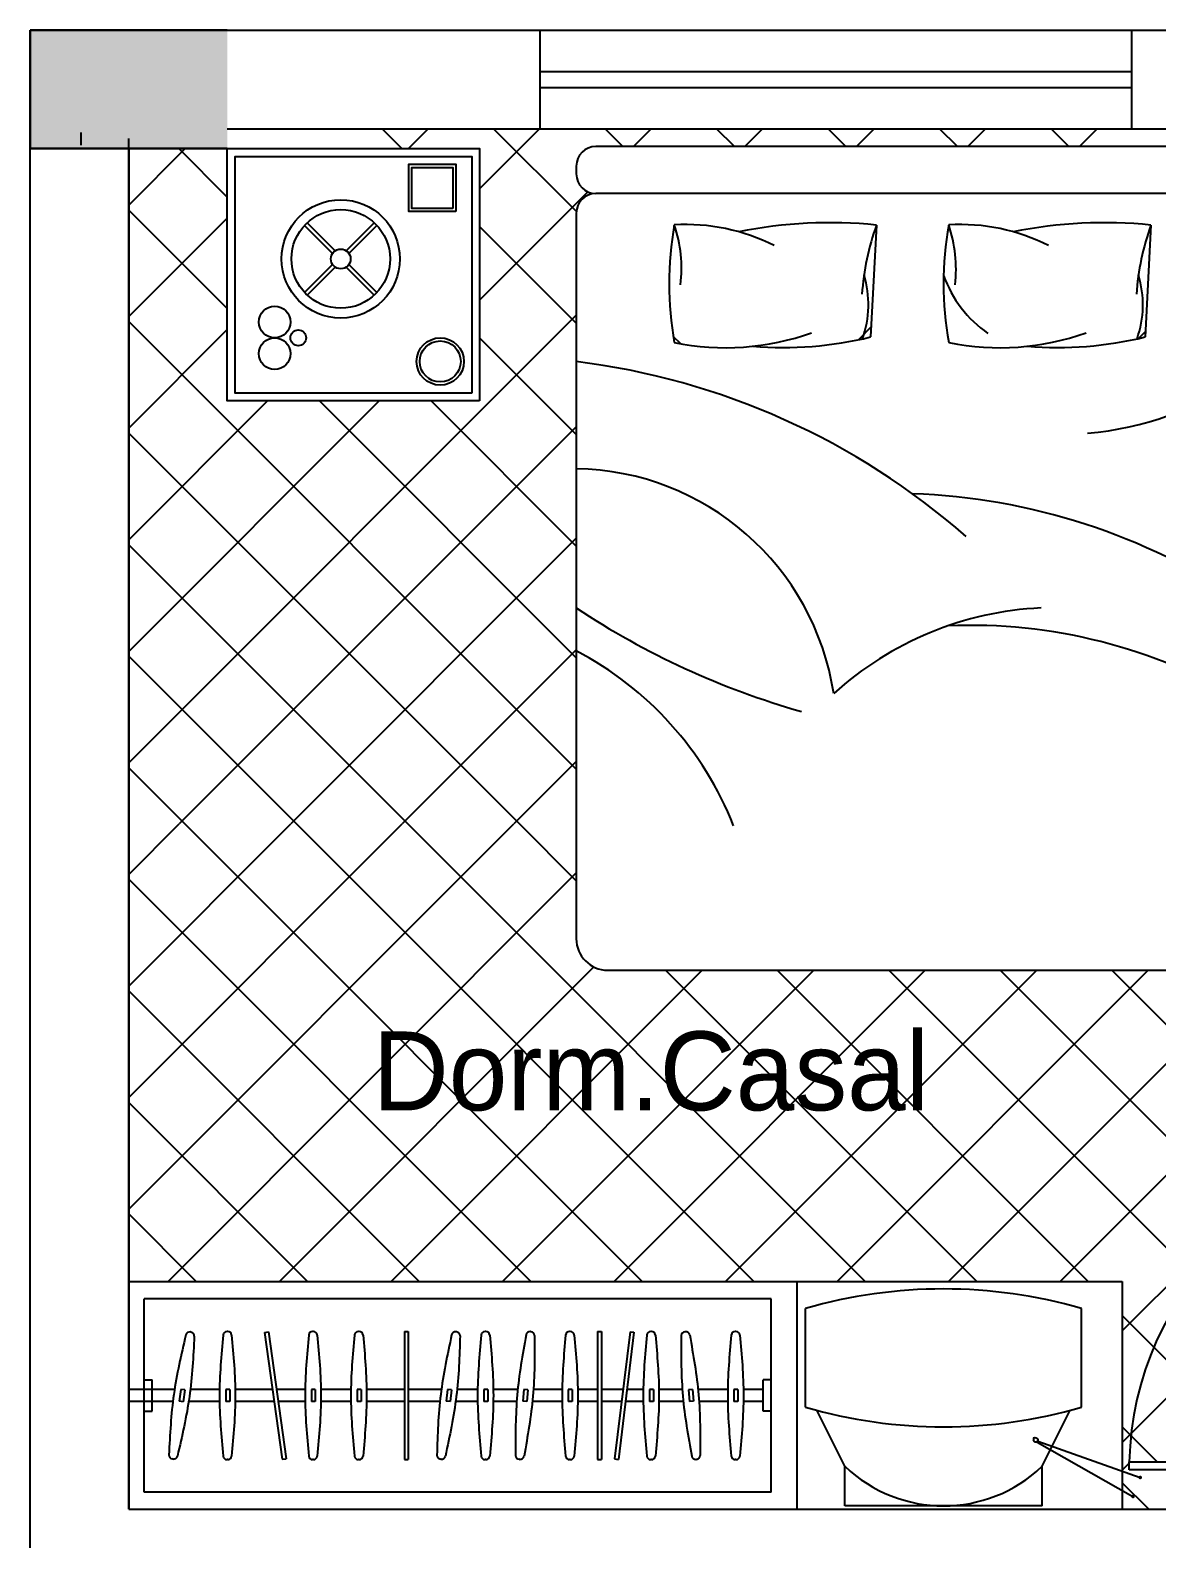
# Model space of a CAD drawing. Header units: millimetres. Extents: x 935 to 1399, y 512 to 900.
# Drawn here: x 1146.116 to 1148.974, y 859.047 to 862.872 of the extents above; entities that cross this region are included whole.
import ezdxf

# ---------------------------------------------------------------- set-up
doc = ezdxf.new("R2010")
doc.units = ezdxf.units.MM
doc.layers.add('MOBILIARIO', color=4, linetype='Continuous')

msp = doc.modelspace()

# ---------------------------------------------------------------- hatches: boundary and pattern name
for points in [[(1146.61641, 862.57187), (1146.61641, 862.87187), (1146.11641, 862.87187), (1146.11641, 862.57187)], [(1146.11641, 862.57187), (1146.11641, 862.87187), (1146.61641, 862.87187), (1146.61641, 862.57187)]]:
    msp.add_hatch(color=256).paths.add_polyline_path(points)
h = msp.add_hatch()
h.set_pattern_fill('ANSI37', color=254, scale=1.6, angle=90, style=0)
h.set_pattern_definition([(135, (1681.49857, 526.6878), (-0.141421356, -0.141421356), []), (225, (1681.49857, 526.6878), (0.141421356, -0.141421356), [])])
h.paths.add_polyline_path([(1147.5015, 860.85937), (1146.36641, 860.85937), (1146.36641, 859.69958), (1148.06206, 859.69958), (1148.88623, 859.69958), (1148.88623, 859.22061), (1148.90391, 859.2383), (1148.90391, 859.24187, -0.4009714), (1149.68757, 860.02195), (1149.70391, 860.0383), (1149.70391, 860.85937), (1149.19199, 860.85937), (1149.19199, 860.56819, -0.4142136), (1149.11244, 860.48863), (1147.58105, 860.48863, -0.4142136), (1147.5015, 860.56819)])
h.paths.add_polyline_path([(1149.70391, 860.02212, 0.4069116), (1148.90391, 859.24187), (1149.70391, 859.24187)])
h.paths.add_polyline_path([(1146.93484, 860.38327), (1148.73484, 860.38327), (1148.73484, 860.08327), (1146.93484, 860.08327)], flags=24)

# ---------------------------------------------------------------- linework, layer by layer
at = {"color": 6}
for p, q in [((1146.11641, 848.52187), (1146.11641, 862.87187)), ((1146.11641, 862.87187), (1162.11641, 862.87187)), ((1146.11641, 858.07187), (1146.11641, 862.87187)), ((1146.11641, 862.87187), (1162.11641, 862.87187)), ((1146.11641, 858.07187), (1146.11641, 862.87187)), ((1147.41016, 862.62187), (1147.41016, 862.87187)), ((1147.41016, 862.62187), (1147.41016, 862.87187)), ((1148.91016, 862.62187), (1148.91016, 862.87187)), ((1148.91016, 862.62187), (1148.91016, 862.87187)), ((1146.61641, 862.62187), (1149.70391, 862.62187)), ((1146.81641, 862.62187), (1149.70391, 862.62187)), ((1146.81641, 862.62187), (1149.70391, 862.62187)), ((1146.36641, 859.12187), (1146.36641, 862.59687)), ((1146.36641, 859.12187), (1146.36641, 862.59687)), ((1146.36641, 862.57187), (1146.36641, 859.12187)), ((1146.36641, 859.12187), (1146.36641, 862.57187)), ((1146.36641, 862.57187), (1146.36641, 859.12187)), ((1146.36641, 859.12187), (1146.36641, 862.57187)), ((1146.36641, 859.12187), (1146.36641, 862.57187)), ((1146.36641, 859.12187), (1146.36641, 862.57187)), ((1146.36641, 859.12187), (1146.36641, 862.57187)), ((1146.36641, 859.12187), (1149.70391, 859.12187)), ((1146.36641, 859.12187), (1149.70391, 859.12187))]:
    msp.add_line(p, q, dxfattribs=at)
for p, q in [((1146.11641, 862.57187), (1146.11641, 862.87187)), ((1146.11641, 862.87187), (1146.61641, 862.87187)), ((1146.61641, 862.87187), (1146.11641, 862.87187)), ((1146.11641, 862.87187), (1146.11641, 862.57187)), ((1146.11641, 862.57187), (1146.11641, 862.87187)), ((1146.11641, 862.87187), (1146.11641, 862.57187)), ((1146.24553, 862.58026), (1146.24553, 862.61217)), ((1146.61641, 862.57187), (1146.11641, 862.57187)), ((1146.11641, 862.57187), (1146.61641, 862.57187)), ((1146.36641, 859.69958), (1148.06206, 859.69958)), ((1146.36641, 859.69958), (1148.06206, 859.69958)), ((1146.36641, 859.12187), (1148.06206, 859.12187)), ((1146.36641, 859.12187), (1148.06206, 859.12187))]:
    msp.add_line(p, q)
at = {"color": 3}
for p, q in [((1147.41016, 862.76687), (1148.91016, 862.76687)), ((1147.41016, 862.76687), (1148.91016, 862.76687)), ((1147.41016, 862.72687), (1148.91016, 862.72687)), ((1147.41016, 862.72687), (1148.91016, 862.72687)), ((1148.2494, 862.11931), (1148.21707, 862.08698)), ((1147.76629, 862.07663), (1147.74742, 862.09549)), ((1147.76629, 862.07663), (1147.74742, 862.09549)), ((1147.76629, 862.07663), (1147.74742, 862.09549)), ((1147.76629, 862.07663), (1147.74742, 862.09549)), ((1148.94487, 862.10768), (1148.92723, 862.09004)), ((1148.90391, 859.2383), (1148.88623, 859.22061)), ((1148.95328, 859.12187), (1148.88623, 859.18892))]:
    msp.add_line(p, q, dxfattribs=at)
at = {"color": 254}
for p, q in [((1147.05892, 862.57187), (1147.00892, 862.62187)), ((1147.12561, 862.62187), (1147.07561, 862.57187)), ((1147.41016, 862.62358), (1147.25641, 862.46983)), ((1147.50167, 862.41196), (1147.29176, 862.62187)), ((1147.61958, 862.57689), (1147.5746, 862.62187)), ((1147.69129, 862.62187), (1147.64632, 862.57689)), ((1147.69129, 862.62187), (1147.64632, 862.57689)), ((1147.90242, 862.57689), (1147.85745, 862.62187)), ((1147.97413, 862.62187), (1147.92916, 862.57689)), ((1148.18526, 862.57689), (1148.14029, 862.62187)), ((1148.25698, 862.62187), (1148.212, 862.57689)), ((1148.46811, 862.57689), (1148.42313, 862.62187)), ((1148.53982, 862.62187), (1148.49484, 862.57689)), ((1148.75095, 862.57689), (1148.70598, 862.62187)), ((1148.82266, 862.62187), (1148.77769, 862.57689)), ((1146.50992, 862.57187), (1146.36641, 862.42836)), ((1146.61641, 862.44869), (1146.49323, 862.57187)), ((1147.5312, 862.46177), (1147.25641, 862.18699)), ((1146.61641, 862.16584), (1146.36641, 862.41584)), ((1146.61641, 862.39552), (1146.36641, 862.14552)), ((1147.5015, 862.12929), (1147.25641, 862.37437)), ((1147.5015, 862.14923), (1146.36641, 861.01415)), ((1147.5015, 860.99792), (1146.36641, 862.133)), ((1146.61641, 862.11268), (1146.36641, 861.86268)), ((1147.5015, 861.84645), (1147.25641, 862.09153)), ((1147.00129, 861.93187), (1146.36641, 861.29699)), ((1146.71845, 861.93187), (1146.36641, 861.57983)), ((1147.5015, 861.28076), (1146.85039, 861.93187)), ((1147.5015, 861.5636), (1147.13323, 861.93187)), ((1147.35721, 860.85937), (1146.36641, 861.85016)), ((1147.5015, 861.86639), (1146.49448, 860.85937)), ((1147.5015, 861.58354), (1146.77732, 860.85937)), ((1147.07436, 860.85937), (1146.36641, 861.56731)), ((1146.79152, 860.85937), (1146.36641, 861.28447)), ((1147.5015, 861.3007), (1147.06016, 860.85937)), ((1147.5015, 861.01786), (1147.34301, 860.85937)), ((1146.50868, 860.85937), (1146.36641, 861.00163))]:
    msp.add_line(p, q, dxfattribs=at)
at = {"color": 7}
msp.add_line((1146.36641, 859.69958), (1146.36641, 859.12187), dxfattribs=at)
msp.add_line((1146.36641, 859.69958), (1146.36641, 859.12187), dxfattribs=at)
at = {"color": 1}
for p, q in [((1148.06206, 859.12187), (1148.06206, 859.69958)), ((1148.06206, 859.69958), (1148.88623, 859.69958)), ((1148.06206, 859.12187), (1148.06206, 859.69958)), ((1148.06206, 859.69958), (1148.88623, 859.69958)), ((1148.88623, 859.69958), (1148.88623, 859.12187)), ((1148.88623, 859.69958), (1148.88623, 859.12187)), ((1148.90391, 859.22187), (1148.90391, 859.24187)), ((1148.90391, 859.24187), (1149.70391, 859.24187)), ((1148.90391, 859.22187), (1148.90391, 859.24187)), ((1148.90391, 859.24187), (1149.70391, 859.24187)), ((1149.70391, 859.22187), (1148.90391, 859.22187)), ((1149.70391, 859.22187), (1148.90391, 859.22187))]:
    msp.add_line(p, q, dxfattribs=at)
msp.add_arc((1149.70391, 859.22187), 0.80025, 90, 178.5679, dxfattribs=at)
msp.add_arc((1149.70391, 859.22187), 0.80025, 90, 178.5679, dxfattribs=at)
at = {"layer": 'MOBILIARIO', "color": 7}
for p, q in [((1149.14227, 862.57689), (1147.55122, 862.57689)), ((1147.5015, 862.52717), (1147.5015, 862.50728)), ((1149.14227, 862.45756), (1147.55122, 862.45756)), ((1147.5015, 862.40784), (1147.5015, 860.56819)), ((1148.26305, 862.37783), (1148.24806, 862.09401)), ((1148.95914, 862.37783), (1148.94415, 862.09401)), ((1147.58105, 860.48863), (1149.11244, 860.48863)), ((1147.99549, 859.65515), (1146.40549, 859.65515)), ((1146.40549, 859.16515), (1146.40549, 859.65515)), ((1147.99549, 859.65515), (1146.40549, 859.65515)), ((1146.40549, 859.16515), (1146.40549, 859.65515)), ((1147.99549, 859.16515), (1147.99549, 859.65515)), ((1147.99549, 859.16515), (1147.99549, 859.65515)), ((1148.08298, 859.38067), (1148.08298, 859.63067)), ((1148.08298, 859.38067), (1148.08298, 859.63067)), ((1148.78298, 859.38067), (1148.78298, 859.63067)), ((1148.78298, 859.38067), (1148.78298, 859.63067)), ((1146.52401, 859.57106), (1146.52226, 859.57131)), ((1146.52401, 859.57106), (1146.52226, 859.57131)), ((1146.61744, 859.57265), (1146.61568, 859.57265)), ((1146.61744, 859.57265), (1146.61568, 859.57265)), ((1146.71066, 859.57037), (1146.72057, 859.57176)), ((1146.71066, 859.57037), (1146.72057, 859.57176)), ((1146.71066, 859.57037), (1146.75589, 859.24853)), ((1146.71066, 859.57037), (1146.75589, 859.24853)), ((1146.72057, 859.57176), (1146.7658, 859.24992)), ((1146.72057, 859.57176), (1146.7658, 859.24992)), ((1146.83462, 859.57265), (1146.83286, 859.57265)), ((1146.83462, 859.57265), (1146.83286, 859.57265)), ((1146.95067, 859.57265), (1146.94891, 859.57265)), ((1146.95067, 859.57265), (1146.94891, 859.57265)), ((1147.06545, 859.57265), (1147.06545, 859.24765)), ((1147.06545, 859.57265), (1147.07545, 859.57265)), ((1147.06545, 859.57265), (1147.06545, 859.24765)), ((1147.06545, 859.57265), (1147.07545, 859.57265)), ((1147.07545, 859.57265), (1147.07545, 859.24765)), ((1147.07545, 859.57265), (1147.07545, 859.24765)), ((1147.19811, 859.57143), (1147.19636, 859.57165)), ((1147.19811, 859.57143), (1147.19636, 859.57165)), ((1147.27203, 859.57265), (1147.27027, 859.57265)), ((1147.27203, 859.57265), (1147.27027, 859.57265)), ((1147.38662, 859.57203), (1147.38487, 859.57218)), ((1147.38662, 859.57203), (1147.38487, 859.57218)), ((1147.48627, 859.57265), (1147.48451, 859.57265)), ((1147.48627, 859.57265), (1147.48451, 859.57265)), ((1147.55558, 859.57265), (1147.55558, 859.24765)), ((1147.55558, 859.57265), (1147.56558, 859.57265)), ((1147.55558, 859.57265), (1147.55558, 859.24765)), ((1147.55558, 859.57265), (1147.56558, 859.57265)), ((1147.56558, 859.57265), (1147.56558, 859.24765)), ((1147.56558, 859.57265), (1147.56558, 859.24765)), ((1147.63799, 859.57204), (1147.59838, 859.24947)), ((1147.63799, 859.57204), (1147.59838, 859.24947)), ((1147.64791, 859.57082), (1147.6083, 859.24825)), ((1147.64791, 859.57082), (1147.6083, 859.24825)), ((1147.63799, 859.57204), (1147.64791, 859.57082)), ((1147.63799, 859.57204), (1147.64791, 859.57082)), ((1147.69214, 859.57265), (1147.69038, 859.57265)), ((1147.69214, 859.57265), (1147.69038, 859.57265)), ((1147.77841, 859.57203), (1147.77665, 859.57187)), ((1147.77841, 859.57203), (1147.77665, 859.57187)), ((1147.90638, 859.57265), (1147.90462, 859.57265)), ((1147.90638, 859.57265), (1147.90462, 859.57265)), ((1146.40549, 859.45015), (1146.42549, 859.45015)), ((1146.40549, 859.45015), (1146.42549, 859.45015)), ((1146.42549, 859.37015), (1146.42549, 859.45015)), ((1146.42549, 859.37015), (1146.42549, 859.45015)), ((1147.97549, 859.37015), (1147.97549, 859.45015)), ((1147.99549, 859.45015), (1147.97549, 859.45015)), ((1147.97549, 859.37015), (1147.97549, 859.45015)), ((1147.99549, 859.45015), (1147.97549, 859.45015)), ((1146.4825, 859.42515), (1146.36641, 859.42515)), ((1146.4825, 859.42515), (1146.36641, 859.42515)), ((1146.49853, 859.4257), (1146.49435, 859.39599)), ((1146.49853, 859.4257), (1146.49435, 859.39599)), ((1146.50843, 859.4243), (1146.49853, 859.4257)), ((1146.50843, 859.4243), (1146.49853, 859.4257)), ((1146.50843, 859.4243), (1146.50425, 859.3946)), ((1146.50843, 859.4243), (1146.50425, 859.3946)), ((1146.59668, 859.42515), (1146.52263, 859.42515)), ((1146.59668, 859.42515), (1146.52263, 859.42515)), ((1146.62244, 859.42515), (1146.61244, 859.42515)), ((1146.61244, 859.42515), (1146.61244, 859.39515)), ((1146.62244, 859.42515), (1146.61244, 859.42515)), ((1146.61244, 859.42515), (1146.61244, 859.39515)), ((1146.62244, 859.42515), (1146.62244, 859.39515)), ((1146.62244, 859.42515), (1146.62244, 859.39515)), ((1146.73107, 859.42515), (1146.63643, 859.42515)), ((1146.73107, 859.42515), (1146.63643, 859.42515)), ((1146.81387, 859.42515), (1146.74117, 859.42515)), ((1146.81387, 859.42515), (1146.74117, 859.42515)), ((1146.82962, 859.42515), (1146.82962, 859.39515)), ((1146.83962, 859.42515), (1146.82962, 859.42515)), ((1146.82962, 859.42515), (1146.82962, 859.39515)), ((1146.83962, 859.42515), (1146.82962, 859.42515)), ((1146.83962, 859.42515), (1146.83962, 859.39515)), ((1146.83962, 859.42515), (1146.83962, 859.39515)), ((1146.92992, 859.42515), (1146.85362, 859.42515)), ((1146.92992, 859.42515), (1146.85362, 859.42515)), ((1146.95567, 859.42515), (1146.94567, 859.42515)), ((1146.94567, 859.42515), (1146.94567, 859.39515)), ((1146.95567, 859.42515), (1146.94567, 859.42515)), ((1146.94567, 859.42515), (1146.94567, 859.39515)), ((1146.95567, 859.42515), (1146.95567, 859.39515)), ((1146.95567, 859.42515), (1146.95567, 859.39515)), ((1147.06545, 859.42515), (1146.96967, 859.42515)), ((1147.06545, 859.42515), (1146.96967, 859.42515)), ((1147.1592, 859.42515), (1147.07545, 859.42515)), ((1147.1592, 859.42515), (1147.07545, 859.42515)), ((1147.17517, 859.42564), (1147.17151, 859.39587)), ((1147.17517, 859.42564), (1147.17151, 859.39587)), ((1147.18509, 859.42442), (1147.17517, 859.42564)), ((1147.18509, 859.42442), (1147.17517, 859.42564)), ((1147.18509, 859.42442), (1147.18144, 859.39465)), ((1147.18509, 859.42442), (1147.18144, 859.39465)), ((1147.25128, 859.42515), (1147.19924, 859.42515)), ((1147.25128, 859.42515), (1147.19924, 859.42515)), ((1147.27703, 859.42515), (1147.26703, 859.42515)), ((1147.26703, 859.42515), (1147.26703, 859.39515)), ((1147.27703, 859.42515), (1147.26703, 859.42515)), ((1147.26703, 859.42515), (1147.26703, 859.39515)), ((1147.27703, 859.42515), (1147.27703, 859.39515)), ((1147.27703, 859.42515), (1147.27703, 859.39515)), ((1147.35291, 859.42515), (1147.29103, 859.42515)), ((1147.35291, 859.42515), (1147.29103, 859.42515)), ((1147.36878, 859.42552), (1147.36617, 859.39564)), ((1147.36878, 859.42552), (1147.36617, 859.39564)), ((1147.37875, 859.42465), (1147.36878, 859.42552)), ((1147.37875, 859.42465), (1147.36878, 859.42552)), ((1147.37875, 859.42465), (1147.37613, 859.39477)), ((1147.37875, 859.42465), (1147.37613, 859.39477)), ((1147.46552, 859.42515), (1147.39281, 859.42515)), ((1147.46552, 859.42515), (1147.39281, 859.42515)), ((1147.48127, 859.42515), (1147.48127, 859.39515)), ((1147.49127, 859.42515), (1147.48127, 859.42515)), ((1147.48127, 859.42515), (1147.48127, 859.39515)), ((1147.49127, 859.42515), (1147.48127, 859.42515)), ((1147.49127, 859.42515), (1147.49127, 859.39515)), ((1147.49127, 859.42515), (1147.49127, 859.39515)), ((1147.55558, 859.42515), (1147.50527, 859.42515)), ((1147.55558, 859.42515), (1147.50527, 859.42515)), ((1147.61995, 859.42515), (1147.56558, 859.42515)), ((1147.61995, 859.42515), (1147.56558, 859.42515)), ((1147.67139, 859.42515), (1147.63002, 859.42515)), ((1147.67139, 859.42515), (1147.63002, 859.42515)), ((1147.69714, 859.42515), (1147.68714, 859.42515)), ((1147.68714, 859.42515), (1147.68714, 859.39515)), ((1147.69714, 859.42515), (1147.68714, 859.42515)), ((1147.68714, 859.42515), (1147.68714, 859.39515)), ((1147.69714, 859.42515), (1147.69714, 859.39515)), ((1147.69714, 859.42515), (1147.69714, 859.39515)), ((1147.77045, 859.42515), (1147.71114, 859.42515)), ((1147.77045, 859.42515), (1147.71114, 859.42515)), ((1147.79624, 859.42552), (1147.78628, 859.42465)), ((1147.79624, 859.42552), (1147.78628, 859.42465)), ((1147.78628, 859.42465), (1147.78889, 859.39477)), ((1147.78628, 859.42465), (1147.78889, 859.39477)), ((1147.79624, 859.42552), (1147.79886, 859.39564)), ((1147.79624, 859.42552), (1147.79886, 859.39564)), ((1147.88563, 859.42515), (1147.81035, 859.42515)), ((1147.88563, 859.42515), (1147.81035, 859.42515)), ((1147.90138, 859.42515), (1147.90138, 859.39515)), ((1147.91138, 859.42515), (1147.90138, 859.42515)), ((1147.90138, 859.42515), (1147.90138, 859.39515)), ((1147.91138, 859.42515), (1147.90138, 859.42515)), ((1147.91138, 859.42515), (1147.91138, 859.39515)), ((1147.91138, 859.42515), (1147.91138, 859.39515)), ((1147.97549, 859.42515), (1147.92538, 859.42515)), ((1147.97549, 859.42515), (1147.92538, 859.42515)), ((1146.47838, 859.39515), (1146.36641, 859.39515)), ((1146.47838, 859.39515), (1146.36641, 859.39515)), ((1146.40549, 859.37015), (1146.42549, 859.37015)), ((1146.40549, 859.37015), (1146.42549, 859.37015)), ((1146.50425, 859.3946), (1146.49435, 859.39599)), ((1146.50425, 859.3946), (1146.49435, 859.39599)), ((1146.59668, 859.39515), (1146.5185, 859.39515)), ((1146.59668, 859.39515), (1146.5185, 859.39515)), ((1146.62244, 859.39515), (1146.61244, 859.39515)), ((1146.62244, 859.39515), (1146.61244, 859.39515)), ((1146.73529, 859.39515), (1146.63643, 859.39515)), ((1146.73529, 859.39515), (1146.63643, 859.39515)), ((1146.81387, 859.39515), (1146.74539, 859.39515)), ((1146.81387, 859.39515), (1146.74539, 859.39515)), ((1146.83962, 859.39515), (1146.82962, 859.39515)), ((1146.83962, 859.39515), (1146.82962, 859.39515)), ((1146.92992, 859.39515), (1146.85362, 859.39515)), ((1146.92992, 859.39515), (1146.85362, 859.39515)), ((1146.95567, 859.39515), (1146.94567, 859.39515)), ((1146.95567, 859.39515), (1146.94567, 859.39515)), ((1147.06545, 859.39515), (1146.96967, 859.39515)), ((1147.06545, 859.39515), (1146.96967, 859.39515)), ((1147.1556, 859.39515), (1147.07545, 859.39515)), ((1147.1556, 859.39515), (1147.07545, 859.39515)), ((1147.18144, 859.39465), (1147.17151, 859.39587)), ((1147.18144, 859.39465), (1147.17151, 859.39587)), ((1147.25128, 859.39515), (1147.19563, 859.39515)), ((1147.25128, 859.39515), (1147.19563, 859.39515)), ((1147.27703, 859.39515), (1147.26703, 859.39515)), ((1147.27703, 859.39515), (1147.26703, 859.39515)), ((1147.35034, 859.39515), (1147.29103, 859.39515)), ((1147.35034, 859.39515), (1147.29103, 859.39515)), ((1147.37613, 859.39477), (1147.36617, 859.39564)), ((1147.37613, 859.39477), (1147.36617, 859.39564)), ((1147.46552, 859.39515), (1147.39024, 859.39515)), ((1147.46552, 859.39515), (1147.39024, 859.39515)), ((1147.49127, 859.39515), (1147.48127, 859.39515)), ((1147.49127, 859.39515), (1147.48127, 859.39515)), ((1147.55558, 859.39515), (1147.50527, 859.39515)), ((1147.55558, 859.39515), (1147.50527, 859.39515)), ((1147.61627, 859.39515), (1147.56558, 859.39515)), ((1147.61627, 859.39515), (1147.56558, 859.39515)), ((1147.67139, 859.39515), (1147.62634, 859.39515)), ((1147.67139, 859.39515), (1147.62634, 859.39515)), ((1147.69714, 859.39515), (1147.68714, 859.39515)), ((1147.69714, 859.39515), (1147.68714, 859.39515)), ((1147.77302, 859.39515), (1147.71114, 859.39515)), ((1147.77302, 859.39515), (1147.71114, 859.39515)), ((1147.79886, 859.39564), (1147.78889, 859.39477)), ((1147.79886, 859.39564), (1147.78889, 859.39477)), ((1147.88563, 859.39515), (1147.81292, 859.39515)), ((1147.88563, 859.39515), (1147.81292, 859.39515)), ((1147.91138, 859.39515), (1147.90138, 859.39515)), ((1147.91138, 859.39515), (1147.90138, 859.39515)), ((1147.97549, 859.39515), (1147.92538, 859.39515)), ((1147.97549, 859.39515), (1147.92538, 859.39515)), ((1147.99549, 859.37015), (1147.97549, 859.37015)), ((1147.99549, 859.37015), (1147.97549, 859.37015)), ((1148.18298, 859.23067), (1148.11172, 859.37319)), ((1148.18298, 859.23067), (1148.11172, 859.37319)), ((1148.68298, 859.23067), (1148.75424, 859.37319)), ((1148.68298, 859.23067), (1148.75424, 859.37319)), ((1148.66092, 859.30291), (1148.66078, 859.29777)), ((1148.66092, 859.30291), (1148.66078, 859.29777)), ((1148.67005, 859.29218), (1148.91351, 859.15413)), ((1148.67005, 859.29218), (1148.91351, 859.15413)), ((1148.67177, 859.29448), (1148.93174, 859.20238)), ((1148.67177, 859.29448), (1148.93174, 859.20238)), ((1146.47877, 859.24923), (1146.47703, 859.24947)), ((1146.47877, 859.24923), (1146.47703, 859.24947)), ((1146.75589, 859.24853), (1146.7658, 859.24992)), ((1146.75589, 859.24853), (1146.7658, 859.24992)), ((1147.1585, 859.24886), (1147.15675, 859.24907)), ((1147.1585, 859.24886), (1147.15675, 859.24907)), ((1147.35829, 859.24826), (1147.35654, 859.24842)), ((1147.35829, 859.24826), (1147.35654, 859.24842)), ((1147.59838, 859.24947), (1147.6083, 859.24825)), ((1147.59838, 859.24947), (1147.6083, 859.24825)), ((1147.80673, 859.24826), (1147.80498, 859.24811)), ((1147.80673, 859.24826), (1147.80498, 859.24811)), ((1146.61744, 859.24765), (1146.61568, 859.24765)), ((1146.61744, 859.24765), (1146.61568, 859.24765)), ((1146.83462, 859.24765), (1146.83286, 859.24765)), ((1146.83462, 859.24765), (1146.83286, 859.24765)), ((1146.95067, 859.24765), (1146.94891, 859.24765)), ((1146.95067, 859.24765), (1146.94891, 859.24765)), ((1147.06545, 859.24765), (1147.07545, 859.24765)), ((1147.06545, 859.24765), (1147.07545, 859.24765)), ((1147.27203, 859.24765), (1147.27027, 859.24765)), ((1147.27203, 859.24765), (1147.27027, 859.24765)), ((1147.48627, 859.24765), (1147.48451, 859.24765)), ((1147.48627, 859.24765), (1147.48451, 859.24765)), ((1147.55558, 859.24765), (1147.56558, 859.24765)), ((1147.55558, 859.24765), (1147.56558, 859.24765)), ((1147.69214, 859.24765), (1147.69038, 859.24765)), ((1147.69214, 859.24765), (1147.69038, 859.24765)), ((1147.90638, 859.24765), (1147.90462, 859.24765)), ((1147.90638, 859.24765), (1147.90462, 859.24765)), ((1148.18298, 859.13045), (1148.18298, 859.23067)), ((1148.18298, 859.13045), (1148.18298, 859.23067)), ((1148.68298, 859.13045), (1148.68298, 859.23067)), ((1148.68298, 859.13045), (1148.68298, 859.23067)), ((1147.99549, 859.16515), (1146.40549, 859.16515)), ((1147.99549, 859.16515), (1146.40549, 859.16515)), ((1148.68298, 859.13045), (1148.18298, 859.13045)), ((1148.68298, 859.13045), (1148.18298, 859.13045))]:
    msp.add_line(p, q, dxfattribs=at)
for points in [[(1147.25641, 861.93187), (1146.61641, 861.93187), (1146.61641, 862.57187), (1147.25641, 862.57187)], [(1147.25641, 861.93187), (1146.61641, 861.93187), (1146.61641, 862.57187), (1147.25641, 862.57187)], [(1147.23641, 861.95187), (1146.63641, 861.95187), (1146.63641, 862.55187), (1147.23641, 862.55187)], [(1147.23641, 861.95187), (1146.63641, 861.95187), (1146.63641, 862.55187), (1147.23641, 862.55187)], [(1147.18841, 862.41987), (1147.08441, 862.41987), (1147.08441, 862.52387), (1147.18841, 862.52387)], [(1147.18841, 862.41987), (1147.08441, 862.41987), (1147.08441, 862.52387), (1147.18841, 862.52387)]]:
    msp.add_lwpolyline(points, close=True, dxfattribs=at)
for points in [[(1147.19641, 862.41187), (1147.07641, 862.41187), (1147.07641, 862.53187), (1147.19641, 862.53187), (1147.19641, 862.41187)], [(1147.19641, 862.41187), (1147.07641, 862.41187), (1147.07641, 862.53187), (1147.19641, 862.53187), (1147.19641, 862.41187)], [(1146.88323, 862.30565), (1146.81223, 862.37665)], [(1146.88323, 862.30565), (1146.81223, 862.37665)], [(1146.8903, 862.31272), (1146.8193, 862.38372)], [(1146.8903, 862.31272), (1146.8193, 862.38372)], [(1146.91787, 862.31272), (1146.98886, 862.38372)], [(1146.91787, 862.31272), (1146.98886, 862.38372)], [(1146.92494, 862.30565), (1146.99593, 862.37665)], [(1146.92494, 862.30565), (1146.99593, 862.37665)], [(1146.81223, 862.20708), (1146.88323, 862.27808)], [(1146.81223, 862.20708), (1146.88323, 862.27808)], [(1146.8193, 862.20001), (1146.8903, 862.27101)], [(1146.8193, 862.20001), (1146.8903, 862.27101)], [(1146.98886, 862.20001), (1146.91787, 862.27101)], [(1146.98886, 862.20001), (1146.91787, 862.27101)], [(1146.99593, 862.20708), (1146.92494, 862.27808)], [(1146.99593, 862.20708), (1146.92494, 862.27808)]]:
    msp.add_lwpolyline(points, dxfattribs=at)
at = {"layer": 'MOBILIARIO', "color": 7, "const_width": 0.00454}
for points in [[(1148.9333, 859.20403, 1), (1148.93019, 859.20073, 1)], [(1148.9333, 859.20403, 1), (1148.93019, 859.20073, 1)], [(1148.91506, 859.15578, 1), (1148.91195, 859.15248, 1)], [(1148.91506, 859.15578, 1), (1148.91195, 859.15248, 1)]]:
    msp.add_lwpolyline(points, format="xyb", close=True, dxfattribs=at)
at = {"layer": 'MOBILIARIO', "color": 7}
for centre, radius in [((1146.90408, 862.29187), 0.15), ((1146.90408, 862.29187), 0.15), ((1146.90408, 862.29187), 0.125), ((1146.90408, 862.29187), 0.125), ((1146.90408, 862.29187), 0.025), ((1146.90408, 862.29187), 0.025), ((1146.73641, 862.13187), 0.04), ((1146.73641, 862.13187), 0.04), ((1146.73641, 862.05187), 0.04), ((1146.73641, 862.05187), 0.04), ((1146.79641, 862.09187), 0.02), ((1146.79641, 862.09187), 0.02), ((1147.15641, 862.03187), 0.06), ((1147.15641, 862.03187), 0.06), ((1147.15641, 862.03187), 0.052), ((1147.15641, 862.03187), 0.052)]:
    msp.add_circle(centre, radius, dxfattribs=at)
for centre, radius, start, end in [((1147.55122, 862.52717), 0.04972, 90, 180), ((1147.55122, 862.50728), 0.04972, 180, 270), ((1147.55122, 862.40784), 0.04972, 90, 180), ((1148.58369, 862.22885), 0.84683, 169.85496, 190.14504), ((1147.78083, 861.88779), 0.49118, 63.04844, 93.58751), ((1147.42692, 862.26727), 0.34162, 353.13265, 18.91397), ((1148.14565, 861.19363), 1.19, 84.33824, 101.25481), ((1148.86717, 862.15874), 0.64262, 160.06693, 176.12344), ((1149.27977, 862.22885), 0.84683, 169.85496, 190.14504), ((1148.47692, 861.88779), 0.49118, 63.04844, 93.58751), ((1148.12301, 862.26727), 0.34162, 353.13265, 18.91397), ((1148.84174, 861.19363), 1.19, 84.33824, 101.25481), ((1149.56326, 862.15874), 0.64262, 160.06693, 176.12344), ((1147.98348, 862.1759), 0.25904, 340.45614, 16.9457), ((1148.71719, 862.35105), 0.30144, 199.59461, 235.33559), ((1148.67957, 862.1759), 0.25904, 340.45614, 16.9457), ((1147.87899, 862.71801), 0.65121, 258.58406, 289.70138), ((1148.02714, 862.996), 0.92865, 265.19517, 283.76223), ((1148.57508, 862.71801), 0.65121, 258.58406, 289.70138), ((1148.72323, 862.996), 0.92865, 265.19517, 283.76223), ((1147.27645, 860.20698), 1.83845, 48.69422, 82.96865), ((1148.74022, 862.61587), 0.76752, 274.33912, 306.05841), ((1147.4908, 861.08885), 0.67126, 8.64077, 89.08698), ((1148.29654, 860.0904), 1.60723, 56.14157, 87.95439), ((1148.63215, 863.11459), 2.04802, 236.49077, 254.15086), ((1148.71934, 860.56744), 0.84043, 92.65543, 132.23382), ((1148.50231, 860.02371), 1.33914, 59.00106, 92.48156), ((1147.10428, 860.53975), 0.85629, 21.58402, 62.36222), ((1147.58105, 860.56819), 0.07955, 180, 270), ((1148.43298, 858.42519), 1.25526, 73.80986, 106.19014), ((1148.43298, 858.42519), 1.25526, 73.80986, 106.19014), ((1146.52087, 859.56141), 0.01, 82, 166.74249), ((1146.52087, 859.56141), 0.01, 82, 166.74249), ((1146.52261, 859.56116), 0.01, 357.25751, 82), ((1146.52261, 859.56116), 0.01, 357.25751, 82), ((1146.61568, 859.56265), 0.01, 90, 174.74249), ((1146.61568, 859.56265), 0.01, 90, 174.74249), ((1146.61744, 859.56265), 0.01, 5.25751, 90), ((1146.61744, 859.56265), 0.01, 5.25751, 90), ((1146.83286, 859.56265), 0.01, 90, 174.74249), ((1146.83286, 859.56265), 0.01, 90, 174.74249), ((1146.83462, 859.56265), 0.01, 5.25751, 90), ((1146.83462, 859.56265), 0.01, 5.25751, 90), ((1146.94891, 859.56265), 0.01, 90, 174.74249), ((1146.94891, 859.56265), 0.01, 90, 174.74249), ((1146.95067, 859.56265), 0.01, 5.25751, 90), ((1146.95067, 859.56265), 0.01, 5.25751, 90), ((1147.19514, 859.56172), 0.01, 83, 167.74249), ((1147.19514, 859.56172), 0.01, 83, 167.74249), ((1147.19689, 859.56151), 0.01, 358.25751, 83), ((1147.19689, 859.56151), 0.01, 358.25751, 83), ((1147.27027, 859.56265), 0.01, 90, 174.74249), ((1147.27027, 859.56265), 0.01, 90, 174.74249), ((1147.27203, 859.56265), 0.01, 5.25751, 90), ((1147.27203, 859.56265), 0.01, 5.25751, 90), ((1147.384, 859.56222), 0.01, 85, 169.74249), ((1147.384, 859.56222), 0.01, 85, 169.74249), ((1147.38575, 859.56207), 0.01, 0.25751, 85), ((1147.38575, 859.56207), 0.01, 0.25751, 85), ((1147.48451, 859.56265), 0.01, 90, 174.74249), ((1147.48451, 859.56265), 0.01, 90, 174.74249), ((1147.48627, 859.56265), 0.01, 5.25751, 90), ((1147.48627, 859.56265), 0.01, 5.25751, 90), ((1147.69038, 859.56265), 0.01, 90, 174.74249), ((1147.69038, 859.56265), 0.01, 90, 174.74249), ((1147.69214, 859.56265), 0.01, 5.25751, 90), ((1147.69214, 859.56265), 0.01, 5.25751, 90), ((1147.77752, 859.56191), 0.01, 95, 179.74249), ((1147.77752, 859.56191), 0.01, 95, 179.74249), ((1147.77928, 859.56207), 0.01, 10.25751, 95), ((1147.77928, 859.56207), 0.01, 10.25751, 95), ((1147.90462, 859.56265), 0.01, 90, 174.74249), ((1147.90462, 859.56265), 0.01, 90, 174.74249), ((1147.90638, 859.56265), 0.01, 5.25751, 90), ((1147.90638, 859.56265), 0.01, 5.25751, 90), ((1148.43298, 860.58615), 1.25526, 253.80986, 286.19014), ((1148.43298, 860.58615), 1.25526, 253.80986, 286.19014), ((1146.47842, 859.25937), 0.01, 177.25751, 262), ((1146.47842, 859.25937), 0.01, 177.25751, 262), ((1146.48017, 859.25913), 0.01, 262, 346.74249), ((1146.48017, 859.25913), 0.01, 262, 346.74249), ((1146.61568, 859.25765), 0.01, 185.25751, 270), ((1146.61568, 859.25765), 0.01, 185.25751, 270), ((1146.61744, 859.25765), 0.01, 270, 354.74249), ((1146.61744, 859.25765), 0.01, 270, 354.74249), ((1146.83286, 859.25765), 0.01, 185.25751, 270), ((1146.83286, 859.25765), 0.01, 185.25751, 270), ((1146.83462, 859.25765), 0.01, 270, 354.74249), ((1146.83462, 859.25765), 0.01, 270, 354.74249), ((1146.94891, 859.25765), 0.01, 185.25751, 270), ((1146.94891, 859.25765), 0.01, 185.25751, 270), ((1146.95067, 859.25765), 0.01, 270, 354.74249), ((1146.95067, 859.25765), 0.01, 270, 354.74249), ((1147.15797, 859.259), 0.01, 178.25751, 263), ((1147.15797, 859.259), 0.01, 178.25751, 263), ((1147.15972, 859.25878), 0.01, 263, 347.74249), ((1147.15972, 859.25878), 0.01, 263, 347.74249), ((1147.27027, 859.25765), 0.01, 185.25751, 270), ((1147.27027, 859.25765), 0.01, 185.25751, 270), ((1147.27203, 859.25765), 0.01, 270, 354.74249), ((1147.27203, 859.25765), 0.01, 270, 354.74249), ((1147.35741, 859.25838), 0.01, 180.25751, 265), ((1147.35741, 859.25838), 0.01, 180.25751, 265), ((1147.35917, 859.25823), 0.01, 265, 349.74249), ((1147.35917, 859.25823), 0.01, 265, 349.74249), ((1147.48451, 859.25765), 0.01, 185.25751, 270), ((1147.48451, 859.25765), 0.01, 185.25751, 270), ((1147.48627, 859.25765), 0.01, 270, 354.74249), ((1147.48627, 859.25765), 0.01, 270, 354.74249), ((1147.69038, 859.25765), 0.01, 185.25751, 270), ((1147.69038, 859.25765), 0.01, 185.25751, 270), ((1147.69214, 859.25765), 0.01, 270, 354.74249), ((1147.69214, 859.25765), 0.01, 270, 354.74249), ((1147.80411, 859.25807), 0.01, 190.25751, 275), ((1147.80411, 859.25807), 0.01, 190.25751, 275), ((1147.80586, 859.25823), 0.01, 275, 359.74249), ((1147.80586, 859.25823), 0.01, 275, 359.74249), ((1147.90462, 859.25765), 0.01, 185.25751, 270), ((1147.90462, 859.25765), 0.01, 185.25751, 270), ((1147.90638, 859.25765), 0.01, 270, 354.74249), ((1147.90638, 859.25765), 0.01, 270, 354.74249), ((1148.43298, 859.49238), 0.36193, 226.31092, 313.68908), ((1148.43298, 859.49238), 0.36193, 226.31092, 313.68908)]:
    msp.add_arc(centre, radius, start, end, dxfattribs=at)
for points in [[(1146.51114, 859.5637), (1146.49936, 859.51371), (1146.4763, 859.41367), (1146.47089, 859.31115), (1146.46844, 859.25985)], [(1146.51114, 859.5637), (1146.49936, 859.51371), (1146.4763, 859.41367), (1146.47089, 859.31115), (1146.46844, 859.25985)], [(1146.5326, 859.56068), (1146.53015, 859.50939), (1146.52474, 859.40686), (1146.50168, 859.30682), (1146.4899, 859.25684)], [(1146.5326, 859.56068), (1146.53015, 859.50939), (1146.52474, 859.40686), (1146.50168, 859.30682), (1146.4899, 859.25684)], [(1146.60572, 859.56356), (1146.60101, 859.51242), (1146.5921, 859.41015), (1146.60101, 859.30787), (1146.60572, 859.25673)], [(1146.60572, 859.56356), (1146.60101, 859.51242), (1146.5921, 859.41015), (1146.60101, 859.30787), (1146.60572, 859.25673)], [(1146.62739, 859.56356), (1146.6321, 859.51242), (1146.64101, 859.41015), (1146.6321, 859.30787), (1146.62739, 859.25673)], [(1146.62739, 859.56356), (1146.6321, 859.51242), (1146.64101, 859.41015), (1146.6321, 859.30787), (1146.62739, 859.25673)], [(1146.82291, 859.56356), (1146.8182, 859.51242), (1146.80929, 859.41015), (1146.8182, 859.30787), (1146.82291, 859.25673)], [(1146.82291, 859.56356), (1146.8182, 859.51242), (1146.80929, 859.41015), (1146.8182, 859.30787), (1146.82291, 859.25673)], [(1146.84458, 859.56356), (1146.84929, 859.51242), (1146.8582, 859.41015), (1146.84929, 859.30787), (1146.84458, 859.25673)], [(1146.84458, 859.56356), (1146.84929, 859.51242), (1146.8582, 859.41015), (1146.84929, 859.30787), (1146.84458, 859.25673)], [(1146.93895, 859.56356), (1146.93425, 859.51242), (1146.92534, 859.41015), (1146.93425, 859.30787), (1146.93895, 859.25673)], [(1146.93895, 859.56356), (1146.93425, 859.51242), (1146.92534, 859.41015), (1146.93425, 859.30787), (1146.93895, 859.25673)], [(1146.96063, 859.56356), (1146.96534, 859.51242), (1146.97425, 859.41015), (1146.96534, 859.30787), (1146.96063, 859.25673)], [(1146.96063, 859.56356), (1146.96534, 859.51242), (1146.97425, 859.41015), (1146.96534, 859.30787), (1146.96063, 859.25673)], [(1147.18537, 859.56385), (1147.17447, 859.51366), (1147.15315, 859.41323), (1147.14954, 859.31063), (1147.14798, 859.2593)], [(1147.18537, 859.56385), (1147.17447, 859.51366), (1147.15315, 859.41323), (1147.14954, 859.31063), (1147.14798, 859.2593)], [(1147.20688, 859.5612), (1147.20532, 859.50987), (1147.2017, 859.40727), (1147.18039, 859.30684), (1147.16949, 859.25666)], [(1147.20688, 859.5612), (1147.20532, 859.50987), (1147.2017, 859.40727), (1147.18039, 859.30684), (1147.16949, 859.25666)], [(1147.26031, 859.56356), (1147.25561, 859.51242), (1147.2467, 859.41015), (1147.25561, 859.30787), (1147.26031, 859.25673)], [(1147.26031, 859.56356), (1147.25561, 859.51242), (1147.2467, 859.41015), (1147.25561, 859.30787), (1147.26031, 859.25673)], [(1147.28199, 859.56356), (1147.2867, 859.51242), (1147.29561, 859.41015), (1147.2867, 859.30787), (1147.28199, 859.25673)], [(1147.28199, 859.56356), (1147.2867, 859.51242), (1147.29561, 859.41015), (1147.2867, 859.30787), (1147.28199, 859.25673)], [(1147.37416, 859.564), (1147.36501, 859.51347), (1147.34722, 859.41235), (1147.34718, 859.30969), (1147.34741, 859.25833)], [(1147.37416, 859.564), (1147.36501, 859.51347), (1147.34722, 859.41235), (1147.34718, 859.30969), (1147.34741, 859.25833)], [(1147.39575, 859.56211), (1147.39598, 859.51076), (1147.39594, 859.40809), (1147.37815, 859.30698), (1147.36901, 859.25645)], [(1147.39575, 859.56211), (1147.39598, 859.51076), (1147.39594, 859.40809), (1147.37815, 859.30698), (1147.36901, 859.25645)], [(1147.47456, 859.56356), (1147.46985, 859.51242), (1147.46094, 859.41015), (1147.46985, 859.30787), (1147.47456, 859.25673)], [(1147.47456, 859.56356), (1147.46985, 859.51242), (1147.46094, 859.41015), (1147.46985, 859.30787), (1147.47456, 859.25673)], [(1147.49623, 859.56356), (1147.50094, 859.51242), (1147.50985, 859.41015), (1147.50094, 859.30787), (1147.49623, 859.25673)], [(1147.49623, 859.56356), (1147.50094, 859.51242), (1147.50985, 859.41015), (1147.50094, 859.30787), (1147.49623, 859.25673)], [(1147.68043, 859.56356), (1147.67572, 859.51242), (1147.66681, 859.41015), (1147.67572, 859.30787), (1147.68043, 859.25673)], [(1147.68043, 859.56356), (1147.67572, 859.51242), (1147.66681, 859.41015), (1147.67572, 859.30787), (1147.68043, 859.25673)], [(1147.7021, 859.56356), (1147.70681, 859.51242), (1147.71572, 859.41015), (1147.70681, 859.30787), (1147.7021, 859.25673)], [(1147.7021, 859.56356), (1147.70681, 859.51242), (1147.71572, 859.41015), (1147.70681, 859.30787), (1147.7021, 859.25673)], [(1147.76752, 859.56196), (1147.76729, 859.5106), (1147.76733, 859.40794), (1147.78512, 859.30683), (1147.79427, 859.25629)], [(1147.76752, 859.56196), (1147.76729, 859.5106), (1147.76733, 859.40794), (1147.78512, 859.30683), (1147.79427, 859.25629)], [(1147.78912, 859.56385), (1147.79826, 859.51331), (1147.81606, 859.4122), (1147.81609, 859.30954), (1147.81586, 859.25818)], [(1147.78912, 859.56385), (1147.79826, 859.51331), (1147.81606, 859.4122), (1147.81609, 859.30954), (1147.81586, 859.25818)], [(1147.89467, 859.56356), (1147.88996, 859.51242), (1147.88105, 859.41015), (1147.88996, 859.30787), (1147.89467, 859.25673)], [(1147.89467, 859.56356), (1147.88996, 859.51242), (1147.88105, 859.41015), (1147.88996, 859.30787), (1147.89467, 859.25673)], [(1147.91634, 859.56356), (1147.92105, 859.51242), (1147.92996, 859.41015), (1147.92105, 859.30787), (1147.91634, 859.25673)], [(1147.91634, 859.56356), (1147.92105, 859.51242), (1147.92996, 859.41015), (1147.92105, 859.30787), (1147.91634, 859.25673)]]:
    msp.add_open_spline(points, degree=3, dxfattribs=at)
msp.add_spline([(1148.66092, 859.30291), (1148.66817, 859.30308), (1148.6722, 859.29723), (1148.66955, 859.29189), (1148.66533, 859.29212), (1148.66078, 859.29777)], degree=3, dxfattribs=at)
msp.add_spline([(1148.66092, 859.30291), (1148.66817, 859.30308), (1148.6722, 859.29723), (1148.66955, 859.29189), (1148.66533, 859.29212), (1148.66078, 859.29777)], degree=3, dxfattribs=at)

# ---------------------------------------------------------------- texts
at = {"insert": (1146.98484, 860.33327), "char_height": 0.2, "width": 3.8469, "attachment_point": 1}
msp.add_mtext('Dorm.Casal', dxfattribs=at)

doc.saveas('drawing.dxf')
